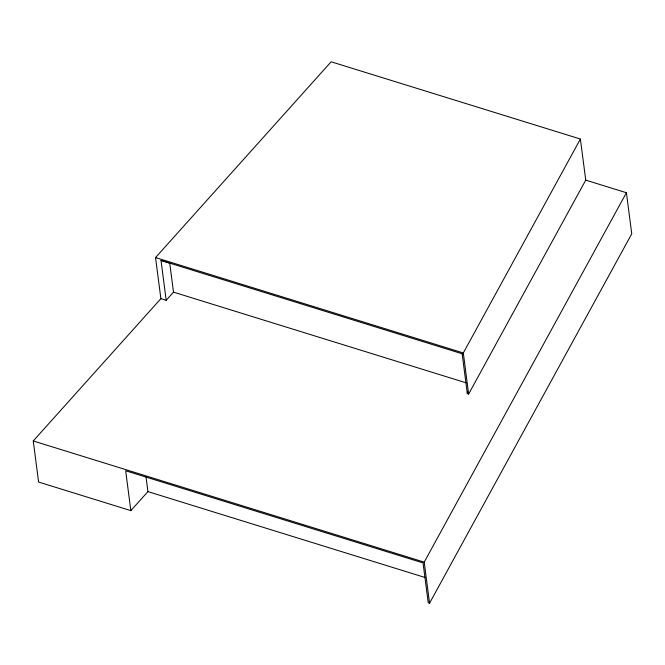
<?xml version="1.0" encoding="UTF-8"?>
<svg xmlns="http://www.w3.org/2000/svg" width="665" height="665" viewBox="0 0 665 665"><rect width="100%" height="100%" fill="white"/><g stroke="black" fill="none" stroke-linecap="round" stroke-linejoin="round"><path stroke-width="1" d="M145.976 476.606L147.921 491.601L130.847 510.637L38.587 482.042L33.25 440.962L160.88 298.651L155.544 257.571L331.128 61.787L580.395 139.035L585.732 180.124L468.642 394.037L467.312 393.622L467.47 391.585M468.642 394.037L463.306 352.957L580.395 139.035M130.847 510.637L125.668 470.77L423.048 562.931L428.227 602.806L429.557 603.213L424.22 562.133L626.413 192.725L585.732 180.124M429.557 603.213L631.75 233.806L626.413 192.725M166.184 300.297L173.507 292.143L169.733 263.141L161.005 260.422L166.184 300.297L160.88 298.651M155.544 257.571L463.306 352.957M161.005 260.422L462.35 353.83M173.507 292.143L466.115 382.824M33.25 440.962L424.22 562.133M147.921 491.601L425.401 577.594M462.549 353.88L462.133 353.747L467.312 393.622"/></g></svg>
